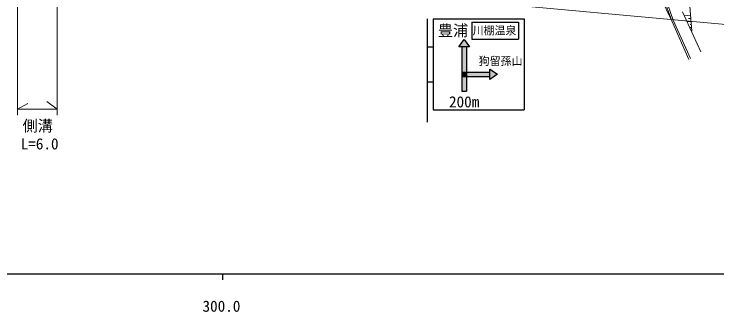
# Model space of a CAD drawing. Units: millimetres, scale not verified. Extents: x 40000 to 680000, y 20000 to 380000.
# Drawn here: x 333702 to 449408, y 198715 to 247718 of the extents above; entities that cross this region are included whole.
import ezdxf
from ezdxf.enums import TextEntityAlignment as Align

# ---------------------------------------------------------------- set-up
doc = ezdxf.new("R2010")
doc.units = ezdxf.units.MM
doc.header["$LTSCALE"] = 1000
for name, color, linetype, lineweight in [('M-BGD', 7, 'Continuous', 13), ('M-STR-HTXT', 7, 'Continuous', 13), ('M-STR-STRC', 7, 'Continuous', 13), ('M-TTL-BAND', 7, 'Continuous', 25)]:
    doc.layers.add(name, color=color, linetype=linetype, lineweight=lineweight)
doc.styles.add('ＭＳ ゴシック', font='')
doc.styles.get('ＭＳ ゴシック').set_extended_font_data('MS Gothic')

msp = doc.modelspace()

# ---------------------------------------------------------------- hatches: boundary and pattern name
at = {"layer": 'M-STR-STRC'}
for points in [[(407785, 243554), (408660, 242304), (408160, 242304), (407410, 242304), (406910, 242304)], [(407410, 242304), (408160, 242304), (408160, 238179), (407410, 238179)], [(412035, 238179), (412035, 238679), (413285, 237804), (412035, 236929), (412035, 237429)], [(407410, 238179), (408160, 238179), (408160, 237429), (407410, 237429)], [(407410, 237429), (408160, 237429), (408160, 235054), (407410, 235054)], [(408160, 238179), (412035, 238179), (412035, 237429), (408160, 237429)]]:
    msp.add_hatch(color=256, dxfattribs=at).paths.add_polyline_path(points)

# ---------------------------------------------------------------- linework, layer by layer
at = {"layer": 'M-BGD'}
for p, q in [((434813, 261372), (441956, 246621)), ((438105, 258246), (442224, 246721)), ((441956, 246621), (437882, 257973)), ((445276, 244896), (444273, 257762)), ((443759, 248111), (446763, 241486)), ((441520, 247521), (441568, 247545)), ((441738, 247071), (441786, 247095)), ((441956, 246621), (444758, 240246)), ((442224, 246721), (445033, 240396)), ((445072, 247512), (444078, 247435)), ((445150, 246515), (444534, 246468)), ((445111, 247014), (444708, 246983)), ((445188, 246017), (444975, 246000)), ((445227, 245518), (444991, 245500)), ((445266, 245020), (445242, 245018))]:
    msp.add_line(p, q, dxfattribs=at)
at = {"layer": 'M-STR-HTXT'}
for p, q in [((334287, 281470), (334287, 231061)), ((340812, 279455), (340812, 231061)), ((370569, 253349), (454264, 245693)), ((407410, 238179), (407410, 237429)), ((334287, 232061), (335961, 232992)), ((340812, 232061), (339104, 233334)), ((334287, 232061), (340812, 232061))]:
    msp.add_line(p, q, dxfattribs=at)
at = {"layer": 'M-STR-STRC', "lineweight": 25}
for p, q in [((401690, 246950), (401690, 229950)), ((402690, 246950), (402690, 231950)), ((402690, 246950), (417690, 246950)), ((417690, 246950), (417690, 231950)), ((409032, 246369), (416728, 246369)), ((409032, 246369), (409032, 243569)), ((416728, 246369), (416728, 243569)), ((406910, 242304), (407785, 243554)), ((407785, 243554), (408660, 242304)), ((409032, 243569), (416728, 243569)), ((401690, 242325), (402690, 242325)), ((408660, 242304), (406910, 242304)), ((407410, 242304), (407410, 235054)), ((408160, 242304), (408160, 235054)), ((412035, 236929), (412035, 238679)), ((412035, 238679), (413285, 237804)), ((407410, 238179), (412035, 238179)), ((407410, 237429), (412035, 237429)), ((413285, 237804), (412035, 236929)), ((401690, 236575), (402690, 236575)), ((407410, 235054), (408160, 235054)), ((402690, 231950), (417690, 231950))]:
    msp.add_line(p, q, dxfattribs=at)
at = {"layer": 'M-TTL-BAND'}
for p, q in [((40000, 205000), (579000, 205000)), ((368000, 205000), (368000, 204000))]:
    msp.add_line(p, q, dxfattribs=at)

# ---------------------------------------------------------------- texts
at = {"layer": 'M-STR-HTXT', "style": 'ＭＳ ゴシック'}
for s, p in [('側溝', (337601, 227868)), ('L=6.0', (337908, 224902))]:
    msp.add_text(s, height=1833, dxfattribs=at).set_placement(p, align=Align.BOTTOM_CENTER)
at = {"layer": 'M-STR-STRC', "style": 'ＭＳ ゴシック'}
for s, height, p in [('豊浦', 1833, (405965, 245012)), ('川棚温泉', 1320, (412798, 245004)), ('狗留孫山', 1320, (413794, 239984)), ('200m', 1833, (407793, 233281))]:
    msp.add_text(s, height=height, dxfattribs=at).set_placement(p, align=Align.MIDDLE_CENTER)
at = {"layer": 'M-TTL-BAND', "style": 'ＭＳ ゴシック'}
msp.add_text('300.0', height=1833, dxfattribs=at).set_placement((367844, 198195), align=Align.BOTTOM_CENTER)

doc.saveas('drawing.dxf')
